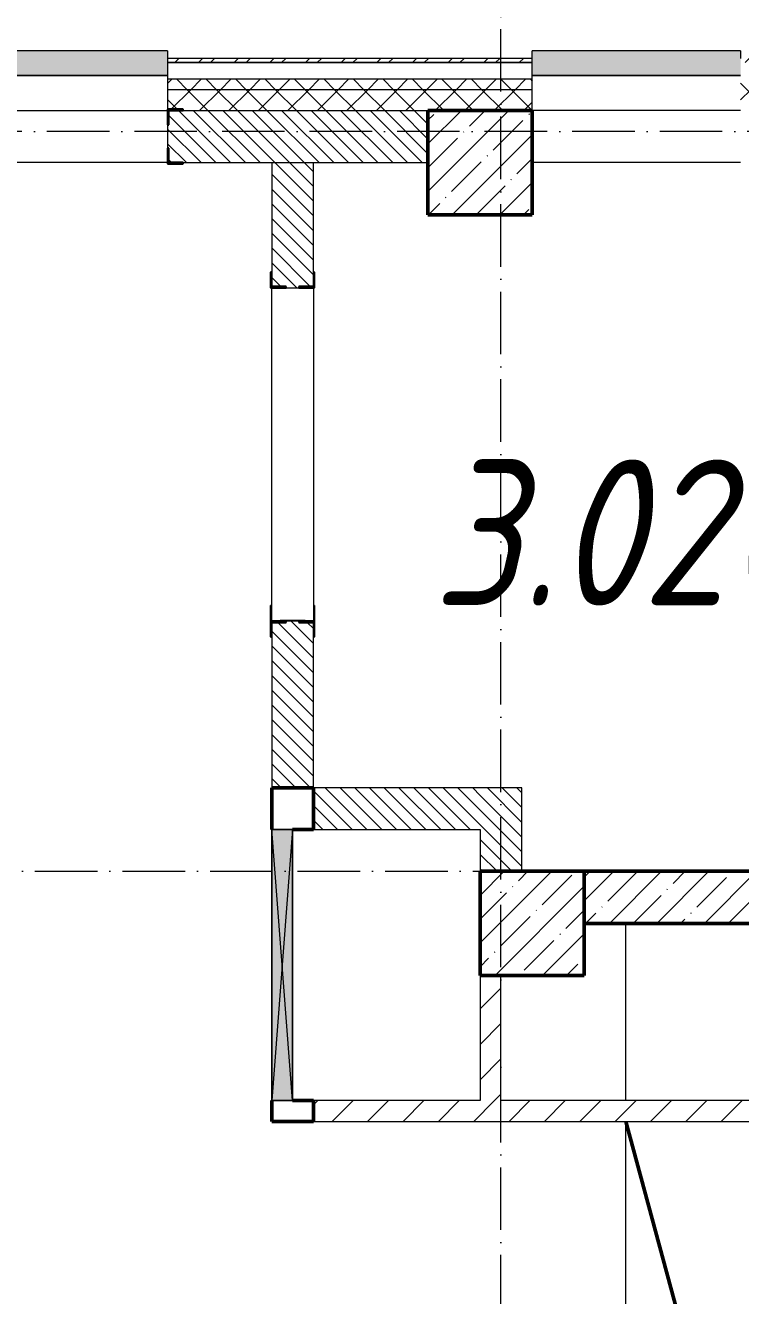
# Model space of a CAD drawing. Header units: millimetres. Extents: x -12989 to 629078, y -109036 to 555275.
# Drawn here: x 614578 to 618010, y -10520 to -4426 of the extents above; entities that cross this region are included whole.
import ezdxf

# ---------------------------------------------------------------- set-up
doc = ezdxf.new("R2010")
doc.units = ezdxf.units.MM
doc.linetypes.add('50_200_ШТРИХ_1Т_ш5_п1_п1_', pattern=[700, 500, -100, 0, -100])
for name, color, linetype, lineweight in [('A-DETL-____-OTLN-1', 7, 'Continuous', 50), ('A-DETL-GENF-OTLN', 7, 'Continuous', 9), ('A-FLOR-____-OTLN', 7, 'Continuous', 9), ('A-GENM-____-MCUT', 7, 'Continuous', 25), ('A-GENM-____-OTLN', 7, 'Continuous', 9), ('A-GENM-____-OTLN-1', 7, 'Continuous', 25), ('A-GLAZ-____-OTLN', 7, 'Continuous', 9), ('A-WALL-____-MCUT', 7, 'Continuous', 13), ('A-WALL-____-MCUT-1', 7, 'Continuous', 9), ('A-WALL-____-MCUT-2', 7, 'Continuous', 50), ('A-WALL-____-OTLN', 7, 'Continuous', 9), ('A-WALL-____-PATT-1', 7, 'Continuous', 9), ('A-WALL-FNSH-MCUT-1', 7, 'Continuous', 9), ('I-WALL-____-OTLN', 7, 'Continuous', 9), ('S-COLS-____-MCUT', 7, 'Continuous', 50), ('S-COLS-____-OTLN', 7, 'Continuous', 9), ('S-GRID-____-OTLN-1', 7, '50_200_ШТРИХ_1Т_ш5_п1_п1_', 9), ('Марки помещений', 7, 'Continuous', 9)]:
    doc.layers.add(name, color=color, linetype=linetype, lineweight=lineweight)
doc.layers.add('A-GLAZ-____-OTLN-1', color=7, linetype='Continuous', lineweight=9, true_color=0xc0c0c0)
doc.styles.add('ISOCPEUR_I_2', font='isocpeui.ttf', dxfattribs={"width": 0.85, "height": 2.3})
pattern_1 = [(45, (523510.01, -90515.61), (-70.71068, 70.71068), []), (135, (523510.01, -90515.61), (-70.71068, -70.71068), [])]
pattern_2 = [(45, (523510.01, -90515.61), (-84.85281, 84.85281), [])]
pattern_3 = [(135, (523510.01, -90515.614), (-35.35534, -35.35534), [])]

# ---------------------------------------------------------------- blocks, each defined once
blk = doc.blocks.new('BSC_Колонна _Прямоугольная - 500х500-V103-АР1_План отверстий 3 этажа в осях 1-64_Ю-ЯЯ')
at = {"layer": 'S-COLS-____-OTLN'}
h = blk.add_hatch(dxfattribs=at)
h.set_pattern_fill('FP_108', color=256, style=0, pattern_type=2)
h.set_pattern_definition([(135, (85431.04, -93250), (-114.04925, -114.04925), []), (135, (85431.04, -93135.95), (-114.04925, -114.04925), [201.613, -40.323, 3.353, -36.97])])
h.paths.add_polyline_path([(250, 250), (-250, 250), (-250, -250), (250, -250)], flags=0)
at = {"layer": 'S-COLS-____-MCUT'}
for p, q in [((250, 250), (-250, 250)), ((-250, 250), (-250, -250)), ((250, -250), (250, 250)), ((-250, -250), (250, -250))]:
    blk.add_line(p, q, dxfattribs=at)
blk = doc.blocks.new('BSC_Колонна _Прямоугольная - 500х500-V147-АР1_План отверстий 3 этажа в осях 1-64_Ю-ЯЯ')
at = {"layer": 'S-COLS-____-OTLN'}
h = blk.add_hatch(dxfattribs=at)
h.set_pattern_fill('FP_153', color=256, style=0, pattern_type=2)
h.set_pattern_definition([(135, (81781.04, -93500), (-114.04925, -114.04925), []), (135, (81781.04, -93385.95), (-114.04925, -114.04925), [201.613, -40.323, 3.353, -36.97])])
h.paths.add_polyline_path([(250, 250), (-250, 250), (-250, -250), (250, -250)], flags=0)
at = {"layer": 'S-COLS-____-MCUT'}
for p, q in [((250, 250), (-250, 250)), ((-250, 250), (-250, -250)), ((250, -250), (250, 250)), ((-250, -250), (250, -250))]:
    blk.add_line(p, q, dxfattribs=at)
blk = doc.blocks.new('Фахверк_СКБ_Уголок - 250_2700-27497298-АР1_План отверстий 3 этажа в осях 1-64_Ю-ЯЯ')
at = {"layer": 'A-GENM-____-MCUT'}
for p, q in [((200, 181), (125, 181)), ((125, 181), (125, 106)), ((131, 106), (131, 175)), ((131, 175), (200, 175)), ((200, 175), (200, 181)), ((125, 106), (131, 106)), ((131, -6), (125, -6)), ((125, -6), (125, -81)), ((131, -75), (131, -6)), ((125, -81), (200, -81)), ((200, -75), (131, -75)), ((200, -81), (200, -75))]:
    blk.add_line(p, q, dxfattribs=at)
blk = doc.blocks.new('Фахверк_СКБ_Уголок - 200_3960-28268576-АР1_План отверстий 3 этажа в осях 1-64_Ю-ЯЯ')
at = {"layer": 'A-GENM-____-MCUT'}
for p, q in [((200, 156), (125, 156)), ((125, 156), (125, 81)), ((131, 81), (131, 150)), ((131, 150), (200, 150)), ((200, 150), (200, 156)), ((125, 81), (131, 81)), ((131, 19), (125, 19)), ((125, 19), (125, -56)), ((131, -50), (131, 19)), ((125, -56), (200, -56)), ((200, -50), (131, -50)), ((200, -56), (200, -50))]:
    blk.add_line(p, q, dxfattribs=at)
blk = doc.blocks.new('154_Стойка_СКБ_Уголок - СМ-2180_200-28268025-АР1_План отверстий 3 этажа в осях 1-64_Ю-ЯЯ')
at = {"layer": 'A-GENM-____-MCUT'}
for p, q in [((125, 156), (125, 81)), ((200, 156), (125, 156)), ((131, 81), (131, 150)), ((131, 150), (200, 150)), ((200, 150), (200, 156)), ((125, 81), (131, 81)), ((131, 19), (125, 19)), ((125, 19), (125, -56)), ((131, -50), (131, 19)), ((125, -56), (200, -56)), ((200, -50), (131, -50)), ((200, -56), (200, -50))]:
    blk.add_line(p, q, dxfattribs=at)
blk = doc.blocks.new('Стойка_Влож_Полоса боковая - Полоса-28213942-АР1_План отверстий 3 этажа в осях 1-64_Ю-ЯЯ')
at = {"layer": 'A-GENM-____-OTLN'}
for p, q in [((-5, 60), (0, 60)), ((-5, -60), (-5, 60)), ((0, -60), (-5, -60))]:
    blk.add_line(p, q, dxfattribs=at)
blk = doc.blocks.new('Стойка_Влож_Уголок_Опорный - Уголок-28213941-АР1_План отверстий 3 этажа в осях 1-64_Ю-ЯЯ')
at = {"layer": 'A-GENM-____-OTLN'}
for p, q in [((-212, -6), (-212, 0)), ((0, 0), (0, -6)), ((-212, -75), (-212, -6)), ((-212, -6), (-206, -6)), ((-6, -6), (0, -6)), ((0, -6), (0, -75)), ((-212, -75), (-206, -75)), ((-6, -75), (0, -75))]:
    blk.add_line(p, q, dxfattribs=at)
blk = doc.blocks.new('Отлив_СКБ - Отлив витража_120_НВФ-31886035-АР1_План отверстий 3 этажа в осях 1-64_Ю-ЯЯ')
at = {"layer": 'A-GLAZ-____-OTLN-1'}
for points in [[(4800, 2), (4800, 120), (0, 120), (0, 2), (1409.2, 2)], [(4800, 0), (4800, 2), (0, 2), (0, 0), (1409.2, 0)]]:
    blk.add_hatch(color=256, dxfattribs=at).paths.add_polyline_path(points, flags=0)
at = {"layer": 'A-GLAZ-____-OTLN'}
for p, q in [((0, 83), (0, 120)), ((4800, 120), (0, 120)), ((4800, 120), (4800, 83)), ((0, 2), (4800, 2)), ((4800, 0), (0, 0))]:
    blk.add_line(p, q, dxfattribs=at)
blk = doc.blocks.new('Отлив_СКБ - Отлив витража_120_НВФ-31885289-АР1_План отверстий 3 этажа в осях 1-64_Ю-ЯЯ')
at = {"layer": 'A-GLAZ-____-OTLN-1'}
for points in [[(1000, 2), (1000, 120), (0, 120), (0, 2), (161.6, 2)], [(1000, 0), (1000, 2), (0, 2), (0, 0), (161.6, 0)]]:
    blk.add_hatch(color=256, dxfattribs=at).paths.add_polyline_path(points, flags=0)
at = {"layer": 'A-GLAZ-____-OTLN'}
for p, q in [((0, 83), (0, 120)), ((1000, 120), (0, 120)), ((1000, 120), (1000, 83)), ((0, 2), (1000, 2)), ((1000, 0), (0, 0))]:
    blk.add_line(p, q, dxfattribs=at)
blk = doc.blocks.new('AR_Отверстие прямоугольное _в стене_ - AR_Отверстие прямоугольное _в стене__ОВ-36938153-АР1_План отверстий 3 этажа в осях 1-64_Ю-ЯЯ')
at = {"layer": 'A-GLAZ-____-OTLN'}
blk.add_hatch(color=256, dxfattribs=at).paths.add_polyline_path([(650, -50), (650, 50), (-650, 50), (-650, -50)], flags=0)
at = {"layer": 'A-DETL-GENF-OTLN'}
for p, q in [((-650, -50), (-650, 50)), ((-650, 50), (650, 50)), ((650, 50), (-650, -50)), ((-650, 50), (650, -50)), ((650, 50), (-650, 50)), ((-650, 50), (-650, -50)), ((650, 50), (650, -50)), ((650, -50), (650, 50)), ((650, -50), (-650, -50)), ((-650, -50), (650, -50))]:
    blk.add_line(p, q, dxfattribs=at)
blk = doc.blocks.new('BSC_Колонна _Прямоугольная1 - 200х100 _металл_-V212-АР1_План отверстий 3 этажа в осях 1-64_Ю-ЯЯ')
at = {"layer": 'S-COLS-____-MCUT'}
for p, q in [((-100, 50), (-100, -50)), ((100, 50), (0, 50)), ((100, -50), (100, 50)), ((-100, -50), (100, -50))]:
    blk.add_line(p, q, dxfattribs=at)
blk = doc.blocks.new('BSC_Колонна _Прямоугольная1 - 200х200 _металл_-V213-АР1_План отверстий 3 этажа в осях 1-64_Ю-ЯЯ')
at = {"layer": 'S-COLS-____-MCUT'}
for p, q in [((100, 100), (-100, 100)), ((-100, 100), (-100, -100)), ((100, -100), (100, 100)), ((0, -100), (100, -100))]:
    blk.add_line(p, q, dxfattribs=at)
blk = doc.blocks.new('3эт')
at = {"layer": 'S-GRID-____-OTLN-1', "color": 251, "ltscale": 0.6, "true_color": 0x636466}
for p, q in [((377120.7, -46882.4), (377120.7, 4029.4)), ((387845.1, -1282.4), (279101.9, -1282.4)), ((279101.9, -4832.4), (387845.1, -4832.4))]:
    blk.add_line(p, q, dxfattribs=at)

msp = doc.modelspace()

# ---------------------------------------------------------------- hatches: boundary and pattern name
at = {"layer": 'A-WALL-____-PATT-1'}
h = msp.add_hatch(dxfattribs=at)
h.set_pattern_fill('FP_6', color=256, style=0, pattern_type=2)
h.set_pattern_definition([(45, (523510.01, -90515.61), (-85.53659, 85.53659), []), (45, (523567.03, -90515.61), (-85.53659, 85.53659), [])])
h.paths.add_polyline_path([(624990.0077, -4604.5723), (625010.0077, -4604.5723), (625010.0077, -4584.5723), (618010.0077, -4584.5723), (618010.0077, -4604.5723), (622473.9818, -4604.5723)], flags=0)
h.paths.add_polyline_path([(617010.0077, -4604.5723), (617010.0077, -4584.5723), (615260.0077, -4584.5723), (615260.0077, -4604.5723), (615404.1247, -4604.5723)], flags=0)
h = msp.add_hatch(dxfattribs=at)
h.set_pattern_fill('FP_4', color=256, style=0, pattern_type=2)
h.set_pattern_definition(pattern_1)
h.paths.add_polyline_path([(624990.0077, -4734.5723), (624990.0077, -4684.5723), (618010.0077, -4684.5723), (618010.0077, -4734.5723), (622473.9818, -4734.5723)], flags=0)
h.paths.add_polyline_path([(617010.0077, -4734.5723), (617010.0077, -4684.5723), (615260.0077, -4684.5723), (615260.0077, -4734.5723), (615404.1247, -4734.5723)], flags=0)
h.paths.add_polyline_path([(609335.0077, -4734.5723), (610460.0077, -4734.5723), (610460.0077, -4684.5723), (609335.0077, -4684.5723)], flags=0)
h.paths.add_polyline_path([(607535.0077, -4734.5723), (607535.0077, -4684.5723), (606410.0077, -4684.5723), (606410.0077, -4734.5723), (607450.5354, -4734.5723)], flags=0)
h.paths.add_polyline_path([(603915.6068, -4734.5723), (604610.0077, -4734.5723), (604610.0077, -4684.5723), (603560.0077, -4684.5723), (603560.0077, -4734.5723)], flags=0)
h.paths.add_polyline_path([(600560.0077, -4734.5723), (601760.0077, -4734.5723), (601760.0077, -4684.5723), (600560.0077, -4684.5723)], flags=0)
h.paths.add_polyline_path([(598760.0077, -4734.5723), (598760.0077, -4684.5723), (595210.0077, -4684.5723), (595210.0077, -4734.5723), (597729.4818, -4734.5723)], flags=0)
h.paths.add_polyline_path([(593410.0077, -4734.5723), (593410.0077, -4684.5723), (592210.0077, -4684.5723), (592210.0077, -4734.5723)], flags=0)
h.paths.add_polyline_path([(587410.0077, -4734.5723), (587410.0077, -4684.5723), (586160.0077, -4684.5723), (586160.0077, -4734.5723), (587124.6961, -4734.5723)], flags=0)
h.paths.add_polyline_path([(589210.0077, -4734.5723), (590410.0077, -4734.5723), (590410.0077, -4684.5723), (589210.0077, -4684.5723)], flags=0)
h.paths.add_polyline_path([(581360.0077, -4734.5723), (581360.0077, -4684.5723), (580160.0077, -4684.5723), (580160.0077, -4734.5723)], flags=0)
h.paths.add_polyline_path([(584360.0077, -4734.5723), (584360.0077, -4684.5723), (583160.0077, -4684.5723), (583160.0077, -4734.5723), (583589.7675, -4734.5723)], flags=0)
h.paths.add_polyline_path([(578360.0077, -4734.5723), (578360.0077, -4684.5723), (577160.0077, -4684.5723), (577160.0077, -4734.5723)], flags=0)
h.paths.add_polyline_path([(575360.0077, -4734.5723), (575360.0077, -4684.5723), (573560.0077, -4684.5723), (573560.0077, -4734.5723)], flags=0)
h = msp.add_hatch(dxfattribs=at)
h.set_pattern_fill('FP_4', color=256, style=0, pattern_type=2)
h.set_pattern_definition(pattern_1)
h.paths.add_polyline_path([(624910.0077, -4834.5723), (624990.0077, -4834.5723), (624990.0077, -4734.5723), (618010.0077, -4734.5723), (618010.0077, -4834.5723), (624860.0077, -4834.5723)], flags=0)
h.paths.add_polyline_path([(617010.0077, -4834.5723), (617010.0077, -4734.5723), (615260.0077, -4734.5723), (615260.0077, -4828.5723), (615335.0077, -4828.5723), (615335.0077, -4834.5723), (616510.0077, -4834.5723)], flags=0)
h.paths.add_polyline_path([(607460.0077, -4834.5723), (607460.0077, -4828.5723), (607535.0077, -4828.5723), (607535.0077, -4734.5723), (606410.0077, -4734.5723), (606410.0077, -4834.5723), (607450.5354, -4834.5723)], flags=0)
h.paths.add_polyline_path([(610101.7318, -4834.5723), (610385.0077, -4834.5723), (610385.0077, -4828.5723), (610460.0077, -4828.5723), (610460.0077, -4734.5723), (609335.0077, -4734.5723), (609335.0077, -4828.5723), (609410.0077, -4828.5723), (609410.0077, -4834.5723)], flags=0)
h.paths.add_polyline_path([(604535.0077, -4834.5723), (604535.0077, -4828.5723), (604610.0077, -4828.5723), (604610.0077, -4734.5723), (603560.0077, -4734.5723), (603560.0077, -4828.5723), (603635.0077, -4828.5723), (603635.0077, -4834.5723), (603915.6068, -4834.5723)], flags=0)
h.paths.add_polyline_path([(601685.0077, -4834.5723), (601685.0077, -4828.5723), (601760.0077, -4828.5723), (601760.0077, -4734.5723), (600560.0077, -4734.5723), (600560.0077, -4828.5723), (600635.0077, -4828.5723), (600635.0077, -4834.5723), (601510.0077, -4834.5723)], flags=0)
h.paths.add_polyline_path([(598760.0077, -4834.5723), (598760.0077, -4734.5723), (595210.0077, -4734.5723), (595210.0077, -4828.5723), (595285.0077, -4828.5723), (595285.0077, -4834.5723), (598260.0077, -4834.5723)], flags=0)
h.paths.add_polyline_path([(592710.0077, -4834.5723), (593335.0077, -4834.5723), (593335.0077, -4828.5723), (593410.0077, -4828.5723), (593410.0077, -4734.5723), (592210.0077, -4734.5723), (592210.0077, -4834.5723)], flags=0)
h.paths.add_polyline_path([(586760.0077, -4834.5723), (587335.0077, -4834.5723), (587335.0077, -4828.5723), (587410.0077, -4828.5723), (587410.0077, -4734.5723), (586160.0077, -4734.5723), (586160.0077, -4828.5723), (586235.0077, -4828.5723), (586235.0077, -4834.5723), (586260.0077, -4834.5723)], flags=0)
h.paths.add_polyline_path([(589285.0077, -4834.5723), (590335.0077, -4834.5723), (590335.0077, -4828.5723), (590410.0077, -4828.5723), (590410.0077, -4734.5723), (589210.0077, -4734.5723), (589210.0077, -4828.5723), (589285.0077, -4828.5723)], flags=0)
h.paths.add_polyline_path([(583589.7675, -4834.5723), (584285.0077, -4834.5723), (584285.0077, -4828.5723), (584360.0077, -4828.5723), (584360.0077, -4734.5723), (583160.0077, -4734.5723), (583160.0077, -4828.5723), (583235.0077, -4828.5723), (583235.0077, -4834.5723)], flags=0)
h.paths.add_polyline_path([(581285.0077, -4834.5723), (581285.0077, -4828.5723), (581360.0077, -4828.5723), (581360.0077, -4734.5723), (580160.0077, -4734.5723), (580160.0077, -4828.5723), (580235.0077, -4828.5723), (580235.0077, -4834.5723), (580760.0077, -4834.5723)], flags=0)
h.paths.add_polyline_path([(577235.0077, -4834.5723), (578285.0077, -4834.5723), (578285.0077, -4828.5723), (578360.0077, -4828.5723), (578360.0077, -4734.5723), (577160.0077, -4734.5723), (577160.0077, -4828.5723), (577235.0077, -4828.5723)], flags=0)
h.paths.add_polyline_path([(575285.0077, -4834.5723), (575285.0077, -4828.5723), (575360.0077, -4828.5723), (575360.0077, -4734.5723), (573560.0077, -4734.5723), (573560.0077, -4834.5723), (574510.0077, -4834.5723)], flags=0)
h = msp.add_hatch(dxfattribs=at)
h.set_pattern_fill('FP_9', color=256, style=0, pattern_type=2)
h.set_pattern_definition(pattern_3)
h.paths.add_polyline_path([(616510.0077, -5084.5723), (616510.0077, -4834.5723), (615266.0077, -4834.5723), (615266.0077, -4903.5723), (615260.0077, -4903.5723), (615260.0077, -5015.5723), (615266.0077, -5015.5723), (615266.0077, -5084.5723), (615404.1247, -5084.5723)], flags=0)
h = msp.add_hatch(dxfattribs=at)
h.set_pattern_fill('FP_9', color=256, style=0, pattern_type=2)
h.set_pattern_definition(pattern_3)
h.paths.add_polyline_path([(615960.0077, -8084.5723), (615960.0077, -7290.5723), (615891.0077, -7290.5723), (615891.0077, -7284.5723), (615829.0077, -7284.5723), (615829.0077, -7290.5723), (615760.0077, -7290.5723), (615760.0077, -8084.5723), (615860.0077, -8084.5723)], flags=0)
h.paths.add_polyline_path([(615891.0077, -5684.5723), (615891.0077, -5678.5723), (615960.0077, -5678.5723), (615960.0077, -5084.5723), (615760.0077, -5084.5723), (615760.0077, -5678.5723), (615829.0077, -5678.5723), (615829.0077, -5684.5723)], flags=0)
h = msp.add_hatch(dxfattribs=at)
h.set_pattern_fill('FP_9', color=256, style=0, pattern_type=2)
h.set_pattern_definition(pattern_3)
h.paths.add_polyline_path([(616760.0077, -8284.5723), (616760.0077, -8084.5723), (615960.0077, -8084.5723), (615960.0077, -8284.5723)], flags=0)
h = msp.add_hatch(dxfattribs=at)
h.set_pattern_fill('FP_9', color=256, style=0, pattern_type=2)
h.set_pattern_definition(pattern_3)
h.paths.add_polyline_path([(616960.0077, -8484.5723), (616960.0077, -8084.5723), (616760.0077, -8084.5723), (616760.0077, -8484.5723)], flags=0)
h = msp.add_hatch(dxfattribs=at)
h.set_pattern_fill('FP_12', color=256, style=0, pattern_type=2)
h.set_pattern_definition([(45, (523510, -90515.61), (-114.04925, 114.04925), []), (45, (523624.06, -90515.61), (-114.04925, 114.04925), [201.612, -40.322, 3.353, -36.97])])
h.paths.add_polyline_path([(624260.0077, -8734.5723), (624260.0077, -8484.5723), (617260.0077, -8484.5723), (617260.0077, -8734.5723), (622473.9818, -8734.5723)], flags=0)
h = msp.add_hatch(dxfattribs=at)
h.set_pattern_fill('FP_7', color=256, style=0, pattern_type=2)
h.set_pattern_definition(pattern_2)
h.paths.add_polyline_path([(616860.0077, -9584.5723), (616860.0077, -8984.5723), (616760.0077, -8984.5723), (616760.0077, -9584.5723)], flags=0)
h = msp.add_hatch(dxfattribs=at)
h.set_pattern_fill('FP_7', color=256, style=0, pattern_type=2)
h.set_pattern_definition(pattern_2)
h.paths.add_polyline_path([(615960.0077, -9684.5723), (617460.0077, -9684.5723), (617460.0077, -9584.5723), (615960.0077, -9584.5723), (615960.0077, -9673.4612)], flags=0)
h = msp.add_hatch(dxfattribs=at)
h.set_pattern_fill('FP_7', color=256, style=0, pattern_type=2)
h.set_pattern_definition(pattern_2)
h.paths.add_polyline_path([(622510.0077, -9684.5723), (622510.0077, -9584.5723), (617460.0077, -9584.5723), (617460.0077, -9684.5723), (622473.9818, -9684.5723)], flags=0)

# ---------------------------------------------------------------- linework, layer by layer
at = {"layer": 'A-DETL-____-OTLN-1'}
msp.add_line((617460.0077, -9684.5723), (624260.0077, -34834.5723), dxfattribs=at)
at = {"layer": 'A-FLOR-____-OTLN'}
for p, q in [((617460.0077, -9584.5723), (617460.0077, -8734.5723)), ((617460.0077, -10934.5723), (617460.0077, -9684.5723))]:
    msp.add_line(p, q, dxfattribs=at)
at = {"layer": 'A-WALL-____-MCUT'}
for p, q in [((617010.0077, -4604.5723), (615260.0077, -4604.5723)), ((615260.0077, -4604.5723), (615260.0077, -4828.5723)), ((617010.0077, -4834.5723), (617010.0077, -4604.5723)), ((615260.0077, -4903.5723), (615260.0077, -5015.5723)), ((615335.0077, -5084.5723), (616510.0077, -5084.5723)), ((615760.0077, -5084.5723), (615760.0077, -5609.5723)), ((615960.0077, -5609.5723), (615960.0077, -5084.5723)), ((615829.0077, -5684.5723), (615891.0077, -5684.5723)), ((615891.0077, -7284.5723), (615829.0077, -7284.5723)), ((615760.0077, -7359.5723), (615760.0077, -8084.5723)), ((615960.0077, -8084.5723), (615960.0077, -7359.5723)), ((616960.0077, -8084.5723), (615960.0077, -8084.5723)), ((616960.0077, -8484.5723), (616960.0077, -8084.5723)), ((615960.0077, -8284.5723), (616760.0077, -8284.5723)), ((616760.0077, -8284.5723), (616760.0077, -8484.5723))]:
    msp.add_line(p, q, dxfattribs=at)
at = {"layer": 'A-WALL-____-MCUT-1'}
for p, q in [((617010.0077, -4684.5723), (615260.0077, -4684.5723)), ((617010.0077, -4734.5723), (615260.0077, -4734.5723)), ((615335.0077, -4834.5723), (616510.0077, -4834.5723))]:
    msp.add_line(p, q, dxfattribs=at)
at = {"layer": 'A-WALL-____-MCUT-2'}
for p, q in [((624260.0077, -8484.5723), (617260.0077, -8484.5723)), ((617260.0077, -8734.5723), (624260.0077, -8734.5723))]:
    msp.add_line(p, q, dxfattribs=at)
at = {"layer": 'A-WALL-____-OTLN'}
for p, q in [((612760.0077, -4834.5723), (615260.0077, -4834.5723)), ((618010.0077, -4834.5723), (617010.0077, -4834.5723)), ((615260.0077, -5084.5723), (612760.0077, -5084.5723)), ((618010.0077, -5084.5723), (617010.0077, -5084.5723))]:
    msp.add_line(p, q, dxfattribs=at)
at = {"layer": 'A-WALL-FNSH-MCUT-1'}
for p, q in [((617010.0077, -4584.5723), (615260.0077, -4584.5723)), ((615260.0077, -4584.5723), (615260.0077, -4604.5723)), ((615260.0077, -4604.5723), (617010.0077, -4604.5723)), ((617010.0077, -4604.5723), (617010.0077, -4584.5723)), ((616760.0077, -8984.5723), (616760.0077, -9584.5723)), ((616860.0077, -9584.5723), (616860.0077, -8984.5723)), ((616760.0077, -9584.5723), (615960.0077, -9584.5723)), ((618910.0077, -9584.5723), (616860.0077, -9584.5723)), ((615960.0077, -9684.5723), (622510.0077, -9684.5723))]:
    msp.add_line(p, q, dxfattribs=at)
at = {"layer": 'I-WALL-____-OTLN'}
for p, q in [((615760.0077, -7284.5723), (615760.0077, -5684.5723)), ((615960.0077, -5684.5723), (615960.0077, -7284.5723))]:
    msp.add_line(p, q, dxfattribs=at)

# ---------------------------------------------------------------- block references
msp.add_blockref('3эт', (239739.3002, -3652.1582))
at = {"layer": 'A-GENM-____-OTLN'}
for name, p, rotation in [('Стойка_Влож_Уголок_Опорный - Уголок-28213941-АР1_План отверстий 3 этажа в осях 1-64_Ю-ЯЯ', (615754.0077, -7284.5723), 180), ('Стойка_Влож_Полоса боковая - Полоса-28213942-АР1_План отверстий 3 этажа в осях 1-64_Ю-ЯЯ', (615860.0077, -7284.5723), 270)]:
    msp.add_blockref(name, p, dxfattribs=dict(at, rotation=rotation))
at = {"layer": 'A-GENM-____-OTLN-1'}
msp.add_blockref('Фахверк_СКБ_Уголок - 250_2700-27497298-АР1_План отверстий 3 этажа в осях 1-64_Ю-ЯЯ', (615135.0077, -5009.5723), dxfattribs=at)
for name, p, rotation in [('Фахверк_СКБ_Уголок - 200_3960-28268576-АР1_План отверстий 3 этажа в осях 1-64_Ю-ЯЯ', (615910.0077, -5809.5723), 90), ('154_Стойка_СКБ_Уголок - СМ-2180_200-28268025-АР1_План отверстий 3 этажа в осях 1-64_Ю-ЯЯ', (615810.0077, -7159.5723), 270)]:
    msp.add_blockref(name, p, dxfattribs=dict(at, rotation=rotation))
at = {"layer": 'A-GLAZ-____-OTLN'}
for name, p in [('Отлив_СКБ - Отлив витража_120_НВФ-31886035-АР1_План отверстий 3 этажа в осях 1-64_Ю-ЯЯ', (610460.0077, -4667.5723)), ('Отлив_СКБ - Отлив витража_120_НВФ-31885289-АР1_План отверстий 3 этажа в осях 1-64_Ю-ЯЯ', (617010.0077, -4667.5723))]:
    msp.add_blockref(name, p, dxfattribs=at)
at = {"layer": 'A-GLAZ-____-OTLN', "rotation": 270}
msp.add_blockref('AR_Отверстие прямоугольное _в стене_ - AR_Отверстие прямоугольное _в стене__ОВ-36938153-АР1_План отверстий 3 этажа в осях 1-64_Ю-ЯЯ', (615810.0077, -8934.5723), dxfattribs=at)
at = {"layer": 'S-COLS-____-OTLN', "rotation": 269.9999999999997}
for name, p in [('BSC_Колонна _Прямоугольная - 500х500-V103-АР1_План отверстий 3 этажа в осях 1-64_Ю-ЯЯ', (616760.0077, -5084.5723)), ('BSC_Колонна _Прямоугольная - 500х500-V147-АР1_План отверстий 3 этажа в осях 1-64_Ю-ЯЯ', (617010.0077, -8734.5723))]:
    msp.add_blockref(name, p, dxfattribs=at)
at = {"layer": 'S-COLS-____-OTLN'}
for name, p in [('BSC_Колонна _Прямоугольная1 - 200х200 _металл_-V213-АР1_План отверстий 3 этажа в осях 1-64_Ю-ЯЯ', (615860.0077, -8184.5723)), ('BSC_Колонна _Прямоугольная1 - 200х100 _металл_-V212-АР1_План отверстий 3 этажа в осях 1-64_Ю-ЯЯ', (615860.0077, -9634.5723))]:
    msp.add_blockref(name, p, dxfattribs=at)

# ---------------------------------------------------------------- texts
at = {"layer": 'Марки помещений', "insert": (616533.15, -6508.8671), "char_height": 700, "width": 785.65375, "attachment_point": 1, "style": 'ISOCPEUR_I_2'}
msp.add_mtext('3.020', dxfattribs=at)

doc.saveas('drawing.dxf')
